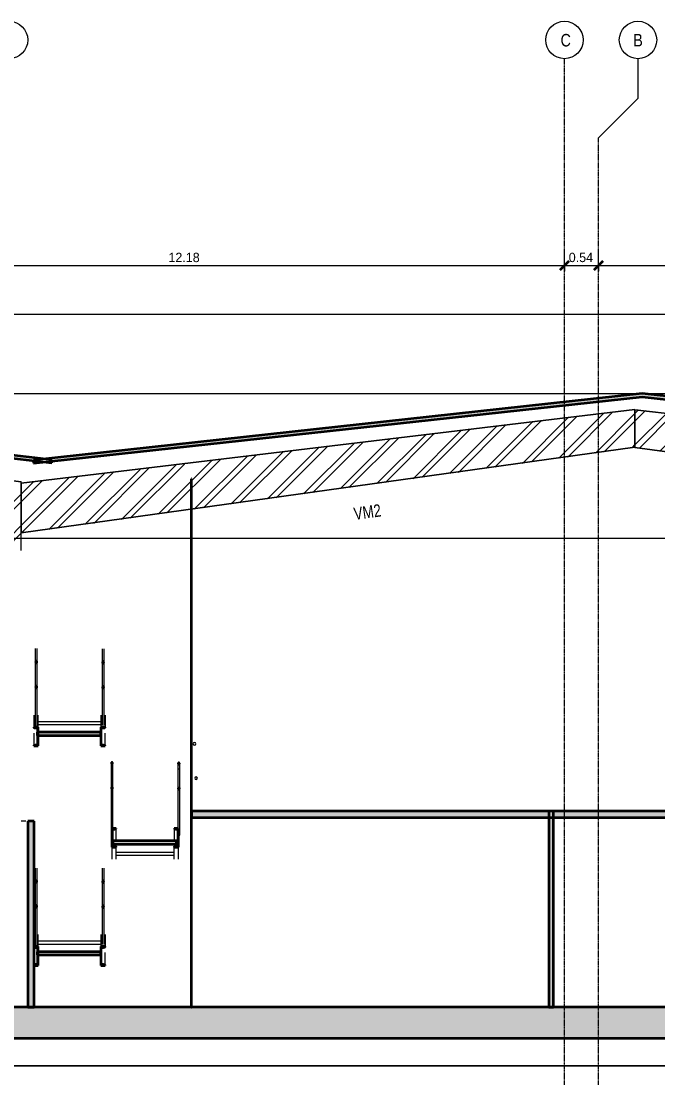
# Model space of a CAD drawing. Header units: centimetres. Extents: x -6751 to 18508, y -134 to 1674.
# Drawn here: x 13405 to 14426, y -30 to 1674 of the extents above; entities that cross this region are included whole.
import ezdxf

# ---------------------------------------------------------------- set-up
doc = ezdxf.new("R2010")
doc.units = ezdxf.units.CM
doc.linetypes.add('Centre', pattern=[3.175, 0.635, -0.475, 1.59, -0.475])
doc.linetypes.add('Grid Line', pattern=[2.2225, 1.27, -0.3175, 0.3175, -0.3175])
for name, color, linetype, lineweight in [('A-ANNO-DIMS', 7, 'Continuous', 9), ('A-ANNO-DIMS-100', 7, 'Continuous', 9), ('A-CLNG', 7, 'Continuous', 9), ('A-FLOR', 7, 'Continuous', 9), ('A-FLOR-HRAL', 7, 'Continuous', 9), ('A-FLOR-LEVL', 7, 'Continuous', 9), ('A-FLOR-PATT', 7, 'Continuous', 35), ('A-ROOF', 7, 'Continuous', 9), ('A-ROOF-PATT', 7, 'Continuous', 35), ('A-WALL', 7, 'Continuous', 9), ('A-WALL-PATT', 7, 'Continuous', 35), ('C-BLDG-PADS', 7, 'Continuous', 9), ('S-BEAM', 7, 'Continuous', 9), ('S-BEAM-IDEN', 7, 'Continuous', 18), ('S-GRID', 7, 'Continuous', 9), ('S-GRID-IDEN', 7, 'Continuous', 9), ('S-STRS', 7, 'Continuous', 9)]:
    doc.layers.add(name, color=color, linetype=linetype, lineweight=lineweight)
doc.styles.add('Century Gothic_1', font='GOTHIC.TTF', dxfattribs={"height": 15})
doc.styles.add('Century Gothic_2', font='GOTHIC.TTF', dxfattribs={"width": 0.8, "height": 20})
doc.styles.add('Saira Condensed', font='SairaCondensed-Regular.ttf', dxfattribs={"height": 20})
doc.dimstyles.new('FCA_N_Cotas_E100', dxfattribs={"dimscale": 30.48, "dimtxt": 15.662524, "dimasz": 0.492126, "dimexe": 0.656168, "dimexo": 0.656168, "dimgap": 0.032808, "dimtad": 1, "dimlfac": 0.01, "dimrnd": 0.01, "dimzin": 0, "dimdsep": 46, "dimtxsty": 'Century Gothic_1', "dimblk1": 'OBLIQUE', "dimblk2": 'OBLIQUE', "dimsah": 1, "dimcen": 0.09, "dimdle": 0.656168, "dimadec": 3, "dimazin": 2, "dimtfac": 1, "dimtdec": 4, "dimtix": 1, "dimtmove": 0, "dimatfit": 3, "dimfxl": 1, "dimtvp": 1, "dimtolj": 1, "dimtzin": 0, "dimarcsym": 2})
pattern_1 = [(45, (15607.318, 0), (-25.14472, 25.14472), []), (45, (15607.318, 38.1), (-25.14472, 25.14472), [])]

# ---------------------------------------------------------------- blocks, each defined once
blk = doc.blocks.new('Railing - 50mm-V6-Elevación Eje 19')
at = {"layer": 'A-FLOR-HRAL', "color": 254, "true_color": 0xcccccc}
for p, q in [((-819, 513.9), (-819, 462.9)), ((-819, 513.9), (-814, 513.9)), ((-814, 407.9), (-814, 513.9)), ((-819, 458.9), (-819, 407.9))]:
    blk.add_line(p, q, dxfattribs=at)
blk = doc.blocks.new('Railing - Railing-1570653-Elevación Eje 19')
at = {"layer": 'A-FLOR-HRAL', "color": 254, "true_color": 0xcccccc}
for centre, start, end in [((-1924, 515.9), 0, 180), ((-1924, 515.9), 180, 0), ((-816.5, 515.9), 0, 180), ((-816.5, 515.9), 180, 0), ((-1921.5, 460.9), 0, 180), ((-1921.5, 460.9), 180, 0), ((-819, 460.9), 0, 180), ((-819, 460.9), 180, 0)]:
    blk.add_arc(centre, 2, start, end, dxfattribs=at)
blk.add_blockref('Railing - 50mm-V6-Elevación Eje 19', (0, 0))
blk = doc.blocks.new('PQ_RVR_ARQ-01_ZZ_ZZ_MO_T_A_rvt-3-Elevación Eje 19')
at = {"layer": 'A-FLOR', "true_color": 0xeaeaea}
blk.add_hatch(color=254, dxfattribs=at).paths.add_polyline_path([(-930.1, 397.9), (-819, 397.9), (-819, 407.9), (-1929, 407.9), (-1929, 397.9), (-1332.9, 397.9)])
at = {"layer": 'A-ROOF-PATT', "lineweight": 9, "true_color": 0xeaeaea}
for points in [[(-2152.9, 966.1), (-2152.9, 971.2), (-4147.4, 1201.9), (-6109.6, 974.5), (-6109.6, 969.5), (-4147.4, 1196.9), (-2201.9, 971.8)], [(-247.9, 964), (-247.9, 969.1), (-1206.2, 1077.3), (-2182.3, 970.5), (-2182.3, 965.5), (-1206.2, 1072.3), (-281.8, 967.9)]]:
    blk.add_hatch(color=254, dxfattribs=at).paths.add_polyline_path(points)
at = {"layer": 'A-WALL', "true_color": 0xeaeaea}
blk.add_hatch(color=254, dxfattribs=at).paths.add_polyline_path([(-1355.8, 94), (-1348.3, 94), (-1348.3, 407.9), (-1355.8, 407.9)])
at = {"layer": 'A-WALL-PATT', "lineweight": 9, "true_color": 0xeaeaea}
for points in [[(-1929, 94), (-1929, 891.5), (-1929.5, 891.4), (-1929.5, 94)], [(-2189, 94), (-2181.3, 94), (-2181.4, 160.8), (-2181.8, 160.8), (-2181.7, 180.5), (-2181.5, 180.7), (-2181.3, 180.8), (-2181.4, 190.1), (-2181.8, 190.8), (-2181.8, 210.1), (-2181.3, 210.1), (-2181.3, 391.9), (-2191.3, 391.9), (-2191.3, 94)]]:
    blk.add_hatch(color=254, dxfattribs=at).paths.add_polyline_path(points)
at = {"layer": 'A-FLOR', "color": 254, "lineweight": 35, "true_color": 0xcccccc}
for p, q in [((-819, 407.9), (-1929, 407.9)), ((-1929, 407.9), (-1929, 397.9)), ((-1929, 397.9), (-819, 397.9)), ((-270.8, 94), (-5586.7, 94)), ((-5836.9, 44), (-270.8, 44))]:
    blk.add_line(p, q, dxfattribs=at)
at = {"layer": 'A-ROOF', "color": 254, "lineweight": 35, "true_color": 0xcccccc}
for p, q in [((-2152.9, 971.2), (-4147.4, 1201.9)), ((-4147.4, 1196.9), (-2152.9, 966.1)), ((-1206.2, 1077.3), (-2182.3, 970.5)), ((-247.9, 969.1), (-1206.2, 1077.3)), ((-2182.3, 965.5), (-1206.2, 1072.3)), ((-1206.2, 1072.3), (-247.9, 964)), ((-2182.3, 970.5), (-2182.3, 965.5)), ((-2152.9, 966.1), (-2152.9, 971.2))]:
    blk.add_line(p, q, dxfattribs=at)
at = {"layer": 'A-WALL', "color": 254, "lineweight": 35, "true_color": 0xcccccc}
for p, q in [((-1929.5, 940.7), (-1929.5, 94)), ((-1929, 940.7), (-1929.5, 940.7)), ((-1929, 94), (-1929, 940.7)), ((-1355.8, 407.9), (-1355.8, 94)), ((-1348.3, 407.9), (-1355.8, 407.9)), ((-1348.3, 94), (-1348.3, 407.9)), ((-2181.3, 391.9), (-2191.3, 391.9)), ((-2191.3, 391.9), (-2191.3, 94)), ((-2181.3, 94), (-2181.3, 391.9)), ((-2191.3, 94), (-2181.3, 94)), ((-1929.5, 94), (-1929, 94)), ((-1355.8, 94), (-1348.3, 94))]:
    blk.add_line(p, q, dxfattribs=at)
at = {"layer": 'C-BLDG-PADS', "color": 254, "lineweight": 18, "true_color": 0xdadada}
blk.add_line((-270.8, 0), (-5936.9, 0), dxfattribs=at)
at = {"layer": 'A-FLOR-HRAL', "color": 254, "lineweight": 9, "true_color": 0xcccccc}
blk.add_blockref('Railing - Railing-1570653-Elevación Eje 19', (0, 0), dxfattribs=at)
blk = doc.blocks.new('Stairs 1 - Stairs 1-1777977-Elevación Eje 19')
at = {"layer": 'S-STRS', "true_color": 0x9a9a9a}
for points in [[(-2176.4, 160.8), (-2174.9, 160.8), (-2174.9, 190.9), (-2181.8, 190.9), (-2181.8, 190.6), (-2181.4, 190.1), (-2176.4, 189.1), (-2176.1, 188.8), (-2175.9, 188.2), (-2175.8, 187.9), (-2175.9, 163.5), (-2176.1, 163), (-2176.5, 162.6), (-2176.8, 162.5), (-2181.4, 161.6), (-2181.8, 161), (-2181.8, 160.8)], [(-2067.5, 160.8), (-2067.5, 161.1), (-2068, 161.6), (-2072.8, 162.6), (-2073.3, 163), (-2073.5, 163.5), (-2073.5, 163.8), (-2073.5, 188.2), (-2073.3, 188.8), (-2072.8, 189.1), (-2072.6, 189.2), (-2068, 190.1), (-2067.5, 190.8), (-2067.5, 190.9), (-2074.5, 190.9), (-2074.5, 160.8)], [(-2074.3, 177.5), (-2074.3, 182.7), (-2176.4, 182.7), (-2176.4, 177.5), (-2088.3, 177.5)]]:
    blk.add_hatch(color=253, dxfattribs=at).paths.add_polyline_path(points)
at = {"layer": 'S-STRS'}
for p, q in [((-2181.8, 210.1), (-2181.8, 190.9)), ((-2174.9, 190.9), (-2174.9, 210.1)), ((-2074.5, 210.1), (-2074.5, 190.9)), ((-2067.5, 210.1), (-2067.5, 190.9)), ((-2174.9, 200.2), (-2074.5, 200.2)), ((-2174.9, 195), (-2074.5, 195)), ((-2181.8, 181.5), (-2181.8, 161)), ((-2067.5, 161), (-2067.5, 181.5))]:
    blk.add_line(p, q, dxfattribs=at)
at = {"layer": 'S-STRS', "lineweight": 35}
for p, q in [((-2174.9, 190.9), (-2181.8, 190.9)), ((-2181.8, 190.9), (-2181.8, 190.8)), ((-2181.4, 190.1), (-2176.8, 189.2)), ((-2175.8, 187.9), (-2175.8, 163.8)), ((-2174.9, 160.8), (-2174.9, 190.9)), ((-2067.5, 190.9), (-2074.5, 190.9)), ((-2074.5, 190.9), (-2074.5, 160.8)), ((-2073.5, 163.8), (-2073.5, 187.9)), ((-2072.6, 189.2), (-2068, 190.1)), ((-2067.5, 190.8), (-2067.5, 190.9)), ((-2074.3, 182.7), (-2176.4, 182.7)), ((-2176.4, 182.7), (-2176.4, 177.5)), ((-2176.4, 177.5), (-2074.3, 177.5)), ((-2074.3, 177.5), (-2074.3, 182.7)), ((-2181.8, 161), (-2181.8, 160.8)), ((-2181.8, 160.8), (-2174.9, 160.8)), ((-2176.8, 162.5), (-2181.4, 161.6)), ((-2074.5, 160.8), (-2067.5, 160.8)), ((-2068, 161.6), (-2072.6, 162.5)), ((-2067.5, 160.8), (-2067.5, 161))]:
    blk.add_line(p, q, dxfattribs=at)
at = {"layer": 'S-STRS', "lineweight": 35, "flags": 128}
for points in [[(-2181.8, 190.8), (-2181.8, 190.6), (-2181.8, 190.5), (-2181.7, 190.3), (-2181.6, 190.2), (-2181.5, 190.2), (-2181.4, 190.1)], [(-2176.8, 189.2), (-2176.5, 189.1), (-2176.3, 189), (-2176.1, 188.8), (-2175.9, 188.5), (-2175.9, 188.2), (-2175.8, 187.9)], [(-2073.5, 187.9), (-2073.5, 188.2), (-2073.4, 188.5), (-2073.3, 188.8), (-2073.1, 189), (-2072.8, 189.1), (-2072.6, 189.2)], [(-2068, 190.1), (-2067.9, 190.2), (-2067.7, 190.2), (-2067.7, 190.3), (-2067.6, 190.5), (-2067.5, 190.6), (-2067.5, 190.8)], [(-2181.4, 161.6), (-2181.5, 161.6), (-2181.6, 161.5), (-2181.7, 161.4), (-2181.8, 161.3), (-2181.8, 161.1), (-2181.8, 161)], [(-2175.8, 163.8), (-2175.9, 163.5), (-2175.9, 163.2), (-2176.1, 163), (-2176.3, 162.8), (-2176.5, 162.6), (-2176.8, 162.5)], [(-2072.6, 162.5), (-2072.8, 162.6), (-2073.1, 162.8), (-2073.3, 163), (-2073.4, 163.2), (-2073.5, 163.5), (-2073.5, 163.8)], [(-2067.5, 161), (-2067.5, 161.1), (-2067.6, 161.3), (-2067.7, 161.4), (-2067.7, 161.5), (-2067.9, 161.6), (-2068, 161.6)]]:
    blk.add_lwpolyline(points, dxfattribs=at)
blk = doc.blocks.new('Railings 22 - Railings 22-1779186-Elevación Eje 19')
at = {"layer": 'A-FLOR-HRAL', "color": 8, "true_color": 0x808080}
for p, q in [((-2179.4, 316.8), (-2179.4, 295.3)), ((-2176.4, 295.3), (-2176.4, 316.8)), ((-2179.4, 295.3), (-2179.4, 258.2)), ((-2176.4, 258.2), (-2176.4, 295.3)), ((-2179.4, 261.8), (-2179.4, 255.3)), ((-2176.4, 255.3), (-2176.4, 261.8)), ((-2179.4, 255.3), (-2179.4, 193.8)), ((-2176.4, 193.8), (-2176.4, 255.3))]:
    blk.add_line(p, q, dxfattribs=at)
at = {"layer": 'A-FLOR-HRAL', "lineweight": 25, "flags": 128}
for points in [[(-2177.9, 297.1), (-2178.2, 297), (-2178.6, 296.9), (-2178.8, 296.7), (-2179.1, 296.4), (-2179.3, 296.1), (-2179.4, 295.7), (-2179.4, 295.3), (-2179.4, 294.9), (-2179.3, 294.5), (-2179.1, 294.2), (-2178.8, 293.9), (-2178.6, 293.7), (-2178.2, 293.6), (-2177.9, 293.5)], [(-2177.9, 293.5), (-2177.6, 293.6), (-2177.2, 293.7), (-2177, 293.9), (-2176.7, 294.2), (-2176.5, 294.5), (-2176.4, 294.9), (-2176.4, 295.3), (-2176.4, 295.7), (-2176.5, 296.1), (-2176.7, 296.4), (-2177, 296.7), (-2177.2, 296.9), (-2177.6, 297), (-2177.9, 297.1)], [(-2177.9, 257.1), (-2178.2, 257.1), (-2178.6, 257), (-2178.8, 256.7), (-2179.1, 256.5), (-2179.3, 256.1), (-2179.4, 255.7), (-2179.4, 255.3), (-2179.4, 254.9), (-2179.3, 254.6), (-2179.1, 254.2), (-2178.8, 254), (-2178.6, 253.7), (-2178.2, 253.6), (-2177.9, 253.6)], [(-2177.9, 253.6), (-2177.6, 253.6), (-2177.2, 253.7), (-2177, 254), (-2176.7, 254.2), (-2176.5, 254.6), (-2176.4, 254.9), (-2176.4, 255.3), (-2176.4, 255.7), (-2176.5, 256.1), (-2176.7, 256.5), (-2177, 256.7), (-2177.2, 257), (-2177.6, 257.1), (-2177.9, 257.1)]]:
    blk.add_lwpolyline(points, dxfattribs=at)
blk = doc.blocks.new('Railings 23 - Railings 22-1779581-Elevación Eje 19')
at = {"layer": 'A-FLOR-HRAL', "color": 8, "true_color": 0x808080}
for p, q in [((-2072.1, 316.5), (-2072.1, 294.9)), ((-2069.1, 294.9), (-2069.1, 316.5)), ((-2072.1, 294.9), (-2072.1, 258.2)), ((-2069.1, 258.2), (-2069.1, 294.9)), ((-2072.1, 261.8), (-2072.1, 255)), ((-2069.1, 255), (-2069.1, 261.8)), ((-2072.1, 255), (-2072.1, 194.2)), ((-2069.1, 194.2), (-2069.1, 255))]:
    blk.add_line(p, q, dxfattribs=at)
at = {"layer": 'A-FLOR-HRAL', "lineweight": 25}
for p, q in [((-2072, 295.7), (-2072.1, 295.3)), ((-2071.8, 296), (-2072, 295.7)), ((-2071.6, 296.3), (-2071.8, 296)), ((-2071.3, 296.5), (-2071.6, 296.3)), ((-2071, 296.7), (-2071.3, 296.5)), ((-2070.6, 296.7), (-2071, 296.7)), ((-2070.3, 296.7), (-2070.6, 296.7)), ((-2070, 296.5), (-2070.3, 296.7)), ((-2069.7, 296.3), (-2070, 296.5)), ((-2069.5, 296), (-2069.7, 296.3)), ((-2069.3, 295.7), (-2069.5, 296)), ((-2069.2, 295.3), (-2069.3, 295.7)), ((-2072, 255.7), (-2072.1, 255.4)), ((-2071.8, 256.1), (-2072, 255.7)), ((-2071.6, 256.4), (-2071.8, 256.1)), ((-2071.3, 256.6), (-2071.6, 256.4)), ((-2071, 256.7), (-2071.3, 256.6)), ((-2070.6, 256.8), (-2071, 256.7)), ((-2070.3, 256.7), (-2070.6, 256.8)), ((-2070, 256.6), (-2070.3, 256.7)), ((-2069.7, 256.4), (-2070, 256.6)), ((-2069.5, 256.1), (-2069.7, 256.4)), ((-2069.3, 255.7), (-2069.5, 256.1)), ((-2069.2, 255.4), (-2069.3, 255.7))]:
    blk.add_line(p, q, dxfattribs=at)
at = {"layer": 'A-FLOR-HRAL', "lineweight": 25, "flags": 128}
for points in [[(-2072.1, 295.3), (-2072.1, 294.9), (-2072.1, 294.5), (-2072, 294.2), (-2071.8, 293.8), (-2071.6, 293.5), (-2071.3, 293.3), (-2071, 293.2), (-2070.6, 293.1)], [(-2070.6, 293.1), (-2070.3, 293.2), (-2070, 293.3), (-2069.7, 293.5), (-2069.5, 293.8), (-2069.3, 294.2), (-2069.2, 294.5), (-2069.1, 294.9), (-2069.2, 295.3)], [(-2072.1, 255.4), (-2072.1, 255), (-2072.1, 254.6), (-2072, 254.2), (-2071.8, 253.9), (-2071.6, 253.6), (-2071.3, 253.4), (-2071, 253.2), (-2070.6, 253.2)], [(-2070.6, 253.2), (-2070.3, 253.2), (-2070, 253.4), (-2069.7, 253.6), (-2069.5, 253.9), (-2069.3, 254.2), (-2069.2, 254.6), (-2069.1, 255), (-2069.2, 255.4)]]:
    blk.add_lwpolyline(points, dxfattribs=at)
blk = doc.blocks.new('Stairs 2 - Stairs 1-1781852-Elevación Eje 19')
at = {"layer": 'S-STRS', "true_color": 0x9a9a9a}
for points in [[(-2176.4, 512.5), (-2174.9, 512.5), (-2174.9, 542.6), (-2181.8, 542.6), (-2181.8, 542.3), (-2181.4, 541.8), (-2176.4, 540.8), (-2176.1, 540.5), (-2175.9, 539.9), (-2175.8, 539.6), (-2175.9, 515.2), (-2176.1, 514.7), (-2176.5, 514.3), (-2176.8, 514.2), (-2181.4, 513.3), (-2181.8, 512.7), (-2181.8, 512.5)], [(-2138.7, 529.2), (-2074.3, 529.2), (-2074.3, 534.4), (-2176.4, 534.4), (-2176.4, 529.2), (-2163.8, 529.2)], [(-2067.5, 512.5), (-2067.5, 512.8), (-2068, 513.3), (-2072.8, 514.3), (-2073.3, 514.7), (-2073.5, 515.2), (-2073.5, 515.5), (-2073.5, 539.9), (-2073.3, 540.5), (-2072.8, 540.8), (-2072.3, 541), (-2068, 541.8), (-2067.5, 542.5), (-2067.5, 542.6), (-2074.5, 542.6), (-2074.5, 512.5)]]:
    blk.add_hatch(color=253, dxfattribs=at).paths.add_polyline_path(points)
at = {"layer": 'S-STRS'}
for p, q in [((-2181.8, 561.8), (-2181.8, 542.6)), ((-2174.9, 542.6), (-2174.9, 561.8)), ((-2174.9, 551.9), (-2074.5, 551.9)), ((-2174.9, 546.7), (-2074.5, 546.7)), ((-2074.5, 561.8), (-2074.5, 542.6)), ((-2067.5, 561.8), (-2067.5, 542.6)), ((-2181.8, 533.2), (-2181.8, 512.7)), ((-2067.5, 512.7), (-2067.5, 533.2))]:
    blk.add_line(p, q, dxfattribs=at)
at = {"layer": 'S-STRS', "lineweight": 35}
for p, q in [((-2174.9, 542.6), (-2181.8, 542.6)), ((-2181.8, 542.6), (-2181.8, 542.5)), ((-2181.4, 541.8), (-2176.8, 540.9)), ((-2074.3, 534.4), (-2176.4, 534.4)), ((-2176.4, 534.4), (-2176.4, 529.2)), ((-2176.4, 529.2), (-2074.3, 529.2)), ((-2175.8, 539.6), (-2175.8, 515.5)), ((-2174.9, 512.5), (-2174.9, 542.6)), ((-2067.5, 542.6), (-2074.5, 542.6)), ((-2074.5, 542.6), (-2074.5, 512.5)), ((-2074.3, 529.2), (-2074.3, 534.4)), ((-2073.5, 515.5), (-2073.5, 539.6)), ((-2072.6, 540.9), (-2068, 541.8)), ((-2067.5, 542.5), (-2067.5, 542.6)), ((-2181.8, 512.7), (-2181.8, 512.5)), ((-2181.8, 512.5), (-2174.9, 512.5)), ((-2176.8, 514.2), (-2181.4, 513.3)), ((-2074.5, 512.5), (-2067.5, 512.5)), ((-2068, 513.3), (-2072.6, 514.2)), ((-2067.5, 512.5), (-2067.5, 512.7))]:
    blk.add_line(p, q, dxfattribs=at)
at = {"layer": 'S-STRS', "lineweight": 35, "flags": 128}
for points in [[(-2181.8, 542.5), (-2181.8, 542.3), (-2181.8, 542.2), (-2181.7, 542), (-2181.6, 541.9), (-2181.5, 541.9), (-2181.4, 541.8)], [(-2176.8, 540.9), (-2176.5, 540.8), (-2176.3, 540.7), (-2176.1, 540.5), (-2175.9, 540.2), (-2175.9, 539.9), (-2175.8, 539.6)], [(-2073.5, 539.6), (-2073.5, 539.9), (-2073.4, 540.2), (-2073.3, 540.5), (-2073.1, 540.7), (-2072.8, 540.8), (-2072.6, 540.9)], [(-2068, 541.8), (-2067.9, 541.9), (-2067.7, 541.9), (-2067.7, 542), (-2067.6, 542.2), (-2067.5, 542.3), (-2067.5, 542.5)], [(-2181.4, 513.3), (-2181.5, 513.3), (-2181.6, 513.2), (-2181.7, 513.1), (-2181.8, 513), (-2181.8, 512.8), (-2181.8, 512.7)], [(-2175.8, 515.5), (-2175.9, 515.2), (-2175.9, 514.9), (-2176.1, 514.7), (-2176.3, 514.5), (-2176.5, 514.3), (-2176.8, 514.2)], [(-2072.6, 514.2), (-2072.8, 514.3), (-2073.1, 514.5), (-2073.3, 514.7), (-2073.4, 514.9), (-2073.5, 515.2), (-2073.5, 515.5)], [(-2067.5, 512.7), (-2067.5, 512.8), (-2067.6, 513), (-2067.7, 513.1), (-2067.7, 513.2), (-2067.9, 513.3), (-2068, 513.3)]]:
    blk.add_lwpolyline(points, dxfattribs=at)
blk = doc.blocks.new('Railings 26 - Railings 22-1781873-Elevación Eje 19')
at = {"layer": 'A-FLOR-HRAL', "color": 8, "true_color": 0x808080}
for p, q in [((-2179.4, 668.5), (-2179.4, 647)), ((-2176.4, 647), (-2176.4, 668.5)), ((-2179.4, 647), (-2179.4, 609.9)), ((-2176.4, 609.9), (-2176.4, 647)), ((-2179.4, 613.5), (-2179.4, 607.1)), ((-2179.4, 607.1), (-2179.4, 545.5)), ((-2176.4, 607.1), (-2176.4, 613.5)), ((-2176.4, 545.5), (-2176.4, 607.1))]:
    blk.add_line(p, q, dxfattribs=at)
at = {"layer": 'A-FLOR-HRAL', "lineweight": 25, "flags": 128}
for points in [[(-2177.9, 648.8), (-2178.2, 648.7), (-2178.6, 648.6), (-2178.8, 648.4), (-2179.1, 648.1), (-2179.3, 647.8), (-2179.4, 647.4), (-2179.4, 647), (-2179.4, 646.6), (-2179.3, 646.2), (-2179.1, 645.9), (-2178.8, 645.6), (-2178.6, 645.4), (-2178.2, 645.3), (-2177.9, 645.2)], [(-2177.9, 645.2), (-2177.6, 645.3), (-2177.2, 645.4), (-2177, 645.6), (-2176.7, 645.9), (-2176.5, 646.2), (-2176.4, 646.6), (-2176.4, 647), (-2176.4, 647.4), (-2176.5, 647.8), (-2176.7, 648.1), (-2177, 648.4), (-2177.2, 648.6), (-2177.6, 648.7), (-2177.9, 648.8)], [(-2177.9, 608.8), (-2178.2, 608.8), (-2178.6, 608.7), (-2178.8, 608.4), (-2179.1, 608.2), (-2179.3, 607.8), (-2179.4, 607.4), (-2179.4, 607.1), (-2179.4, 606.7), (-2179.3, 606.3), (-2179.1, 605.9), (-2178.8, 605.7), (-2178.6, 605.4), (-2178.2, 605.3), (-2177.9, 605.3)], [(-2177.9, 605.3), (-2177.6, 605.3), (-2177.2, 605.4), (-2177, 605.7), (-2176.7, 605.9), (-2176.5, 606.3), (-2176.4, 606.7), (-2176.4, 607.1), (-2176.4, 607.4), (-2176.5, 607.8), (-2176.7, 608.2), (-2177, 608.4), (-2177.2, 608.7), (-2177.6, 608.8), (-2177.9, 608.8)]]:
    blk.add_lwpolyline(points, dxfattribs=at)
blk = doc.blocks.new('Railings 27 - Railings 22-1781906-Elevación Eje 19')
at = {"layer": 'A-FLOR-HRAL', "color": 8, "true_color": 0x808080}
for p, q in [((-2072.1, 668.2), (-2072.1, 646.6)), ((-2069.1, 646.6), (-2069.1, 668.2)), ((-2072.1, 646.6), (-2072.1, 609.9)), ((-2069.1, 609.9), (-2069.1, 646.6)), ((-2072.1, 613.5), (-2072.1, 606.7)), ((-2072.1, 606.7), (-2072.1, 545.9)), ((-2069.1, 606.7), (-2069.1, 613.5)), ((-2069.1, 545.9), (-2069.1, 606.7))]:
    blk.add_line(p, q, dxfattribs=at)
at = {"layer": 'A-FLOR-HRAL', "lineweight": 25}
for p, q in [((-2071.8, 647.7), (-2072, 647.4)), ((-2071.6, 648), (-2071.8, 647.7)), ((-2071.3, 648.2), (-2071.6, 648)), ((-2071, 648.4), (-2071.3, 648.2)), ((-2070.6, 648.4), (-2071, 648.4)), ((-2070.3, 648.4), (-2070.6, 648.4)), ((-2070, 648.2), (-2070.3, 648.4)), ((-2069.7, 648), (-2070, 648.2)), ((-2069.5, 647.7), (-2069.7, 648)), ((-2069.3, 647.4), (-2069.5, 647.7)), ((-2072, 647.4), (-2072.1, 647)), ((-2069.2, 647), (-2069.3, 647.4)), ((-2072, 607.5), (-2072.1, 607.1)), ((-2071.8, 607.8), (-2072, 607.5)), ((-2071.6, 608.1), (-2071.8, 607.8)), ((-2071.3, 608.3), (-2071.6, 608.1)), ((-2071, 608.4), (-2071.3, 608.3)), ((-2070.6, 608.5), (-2071, 608.4)), ((-2070.3, 608.4), (-2070.6, 608.5)), ((-2070, 608.3), (-2070.3, 608.4)), ((-2069.7, 608.1), (-2070, 608.3)), ((-2069.5, 607.8), (-2069.7, 608.1)), ((-2069.3, 607.5), (-2069.5, 607.8)), ((-2069.2, 607.1), (-2069.3, 607.5))]:
    blk.add_line(p, q, dxfattribs=at)
at = {"layer": 'A-FLOR-HRAL', "lineweight": 25, "flags": 128}
for points in [[(-2072.1, 647), (-2072.1, 646.6), (-2072.1, 646.2), (-2072, 645.9), (-2071.8, 645.5), (-2071.6, 645.2), (-2071.3, 645), (-2071, 644.9), (-2070.6, 644.8)], [(-2070.6, 644.8), (-2070.3, 644.9), (-2070, 645), (-2069.7, 645.2), (-2069.5, 645.5), (-2069.3, 645.9), (-2069.2, 646.2), (-2069.1, 646.6), (-2069.2, 647)], [(-2072.1, 607.1), (-2072.1, 606.7), (-2072.1, 606.3), (-2072, 605.9), (-2071.8, 605.6), (-2071.6, 605.3), (-2071.3, 605.1), (-2071, 604.9), (-2070.6, 604.9)], [(-2070.6, 604.9), (-2070.3, 604.9), (-2070, 605.1), (-2069.7, 605.3), (-2069.5, 605.6), (-2069.3, 605.9), (-2069.2, 606.3), (-2069.1, 606.7), (-2069.2, 607.1)]]:
    blk.add_lwpolyline(points, dxfattribs=at)
blk = doc.blocks.new('Stairs 3 - Stairs 1-1782051-Elevación Eje 19')
at = {"layer": 'S-STRS', "true_color": 0x9a9a9a}
for points in [[(-2049.5, 350.2), (-2049.5, 350.5), (-2049.9, 351), (-2054.8, 352), (-2055.2, 352.4), (-2055.4, 352.9), (-2055.5, 353.2), (-2055.4, 377.6), (-2055.2, 378.1), (-2054.8, 378.5), (-2054.5, 378.6), (-2049.9, 379.5), (-2049.5, 380.1), (-2049.5, 380.3), (-2056.4, 380.3), (-2056.4, 350.2)], [(-1956.8, 350.2), (-1949.9, 350.2), (-1949.9, 380.3), (-1956.8, 380.3), (-1956.8, 380), (-1956.4, 379.5), (-1951.5, 378.5), (-1951.1, 378.1), (-1950.9, 377.6), (-1950.9, 377.3), (-1950.9, 352.9), (-1951.1, 352.4), (-1951.5, 352), (-1951.8, 351.9), (-1956.4, 351), (-1956.8, 350.4)], [(-1952.8, 355.2), (-1952.8, 360.4), (-2054.9, 360.4), (-2054.9, 355.2), (-1962.4, 355.2)]]:
    blk.add_hatch(color=253, dxfattribs=at).paths.add_polyline_path(points)
at = {"layer": 'S-STRS', "lineweight": 35}
for p, q in [((-2049.5, 380.3), (-2056.4, 380.3)), ((-2056.4, 380.3), (-2056.4, 350.2)), ((-2055.5, 353.2), (-2055.5, 377.3)), ((-2054.5, 378.6), (-2049.9, 379.5)), ((-2049.6, 379.7), (-2049.5, 379.9)), ((-2049.5, 380.1), (-2049.5, 380.3)), ((-2049.5, 380), (-2049.5, 380.1)), ((-2049.5, 379.9), (-2049.5, 380)), ((-1949.9, 380.3), (-1956.8, 380.3)), ((-1956.8, 380.3), (-1956.8, 380.1)), ((-1956.8, 380.1), (-1956.8, 380)), ((-1956.8, 380), (-1956.8, 379.9)), ((-1956.8, 379.9), (-1956.7, 379.7)), ((-1956.4, 379.5), (-1951.8, 378.6)), ((-1950.9, 377.3), (-1950.9, 353.2)), ((-1949.9, 350.2), (-1949.9, 380.3)), ((-1952.8, 360.4), (-2054.9, 360.4)), ((-2054.9, 360.4), (-2054.9, 355.2)), ((-1952.8, 355.2), (-1952.8, 360.4)), ((-2056.4, 350.2), (-2049.5, 350.2)), ((-2054.9, 355.2), (-1952.8, 355.2)), ((-2049.9, 351), (-2054.5, 351.9)), ((-2049.5, 350.2), (-2049.5, 350.4)), ((-1956.8, 350.4), (-1956.8, 350.2)), ((-1956.8, 350.2), (-1949.9, 350.2)), ((-1951.8, 351.9), (-1956.4, 351))]:
    blk.add_line(p, q, dxfattribs=at)
at = {"layer": 'S-STRS'}
for p, q in [((-2049.5, 360.4), (-2049.5, 380.1)), ((-1956.8, 380.1), (-1956.8, 360.4)), ((-2056.4, 350.2), (-2056.4, 331)), ((-2049.5, 331), (-2049.5, 350.2)), ((-2049.5, 342.2), (-1956.8, 342.2)), ((-1956.8, 331), (-1956.8, 350.2)), ((-1949.9, 331), (-1949.9, 350.2)), ((-1956.8, 337), (-2049.5, 337))]:
    blk.add_line(p, q, dxfattribs=at)
at = {"layer": 'S-STRS', "lineweight": 35, "flags": 128}
for points in [[(-2055.5, 377.3), (-2055.4, 377.6), (-2055.3, 377.9), (-2055.2, 378.1), (-2055, 378.4), (-2054.8, 378.5), (-2054.5, 378.6)], [(-2049.9, 379.5), (-2049.8, 379.5), (-2049.7, 379.6), (-2049.6, 379.7)], [(-1956.7, 379.7), (-1956.6, 379.6), (-1956.5, 379.5), (-1956.4, 379.5)], [(-1951.8, 378.6), (-1951.5, 378.5), (-1951.3, 378.4), (-1951.1, 378.1), (-1951, 377.9), (-1950.9, 377.6), (-1950.9, 377.3)], [(-2054.5, 351.9), (-2054.8, 352), (-2055, 352.2), (-2055.2, 352.4), (-2055.3, 352.6), (-2055.4, 352.9), (-2055.5, 353.2)], [(-2049.5, 350.4), (-2049.5, 350.5), (-2049.5, 350.7), (-2049.6, 350.8), (-2049.7, 350.9), (-2049.8, 351), (-2049.9, 351)], [(-1956.4, 351), (-1956.5, 351), (-1956.6, 350.9), (-1956.7, 350.8), (-1956.8, 350.7), (-1956.8, 350.5), (-1956.8, 350.4)], [(-1950.9, 353.2), (-1950.9, 352.9), (-1951, 352.6), (-1951.1, 352.4), (-1951.3, 352.2), (-1951.5, 352), (-1951.8, 351.9)]]:
    blk.add_lwpolyline(points, dxfattribs=at)
blk = doc.blocks.new('Railings 30 - Railings 22-1782072-Elevación Eje 19')
at = {"layer": 'A-FLOR-HRAL', "color": 8, "true_color": 0x808080}
for p, q in [((-2057.9, 484.7), (-2057.9, 474.8)), ((-2054.9, 474.8), (-2054.9, 484.7)), ((-2057.9, 475.5), (-2057.9, 444.8)), ((-2056.4, 475.5), (-2057.9, 475.5)), ((-2054.9, 475.5), (-2056.4, 475.5)), ((-2054.9, 444.8), (-2054.9, 475.5)), ((-2057.9, 444.8), (-2057.9, 434.9)), ((-2054.9, 434.9), (-2054.9, 444.8)), ((-2057.9, 438.4), (-2057.9, 369.6)), ((-2054.9, 380.3), (-2054.9, 438.4)), ((-2057.9, 369.6), (-2056.4, 369.6)), ((-2055.5, 369.6), (-2054.9, 369.6)), ((-2054.9, 369.6), (-2054.9, 372.1))]:
    blk.add_line(p, q, dxfattribs=at)
at = {"layer": 'A-FLOR-HRAL', "lineweight": 25}
for p, q in [((-2057.8, 484.3), (-2057.7, 484)), ((-2057.7, 484), (-2057.6, 483.6)), ((-2057.6, 483.6), (-2057.3, 483.3)), ((-2057.3, 483.3), (-2057, 483.1)), ((-2057, 483.1), (-2056.7, 483)), ((-2056.7, 483), (-2056.4, 482.9)), ((-2056.4, 482.9), (-2056.1, 483)), ((-2056.1, 483), (-2055.7, 483.1)), ((-2055.7, 483.1), (-2055.5, 483.3)), ((-2055.5, 483.3), (-2055.2, 483.6)), ((-2055.2, 483.6), (-2055, 484)), ((-2055, 484), (-2054.9, 484.3)), ((-2057.8, 444.4), (-2057.7, 444)), ((-2057.7, 444), (-2057.6, 443.7)), ((-2057.6, 443.7), (-2057.3, 443.4)), ((-2057.3, 443.4), (-2057, 443.2)), ((-2057, 443.2), (-2056.7, 443)), ((-2056.1, 443), (-2055.7, 443.2)), ((-2055.7, 443.2), (-2055.5, 443.4)), ((-2055.5, 443.4), (-2055.2, 443.7)), ((-2055.2, 443.7), (-2055, 444)), ((-2055, 444), (-2054.9, 444.4)), ((-2056.7, 443), (-2056.4, 443)), ((-2056.4, 443), (-2056.1, 443))]:
    blk.add_line(p, q, dxfattribs=at)
at = {"layer": 'A-FLOR-HRAL', "lineweight": 25, "flags": 128}
for points in [[(-2056.4, 486.5), (-2056.7, 486.5), (-2057, 486.3), (-2057.3, 486.1), (-2057.6, 485.8), (-2057.7, 485.5), (-2057.8, 485.1), (-2057.9, 484.7), (-2057.8, 484.3)], [(-2054.9, 484.3), (-2054.9, 484.7), (-2054.9, 485.1), (-2055, 485.5), (-2055.2, 485.8), (-2055.5, 486.1), (-2055.7, 486.3), (-2056.1, 486.5), (-2056.4, 486.5)], [(-2056.4, 446.6), (-2056.7, 446.5), (-2057, 446.4), (-2057.3, 446.2), (-2057.6, 445.9), (-2057.7, 445.5), (-2057.8, 445.2), (-2057.9, 444.8), (-2057.8, 444.4)], [(-2054.9, 444.4), (-2054.9, 444.8), (-2054.9, 445.2), (-2055, 445.5), (-2055.2, 445.9), (-2055.5, 446.2), (-2055.7, 446.4), (-2056.1, 446.5), (-2056.4, 446.6)]]:
    blk.add_lwpolyline(points, dxfattribs=at)
blk = doc.blocks.new('Railings 31 - Railings 22-1782105-Elevación Eje 19')
at = {"layer": 'A-FLOR-HRAL', "color": 8, "true_color": 0x808080}
for p, q in [((-1950.6, 484.4), (-1950.6, 474.8)), ((-1947.6, 474.8), (-1947.6, 484.4)), ((-1950.6, 475.5), (-1950.6, 444.4)), ((-1949.1, 475.5), (-1950.6, 475.5)), ((-1947.6, 475.5), (-1949.1, 475.5)), ((-1947.6, 444.4), (-1947.6, 475.5)), ((-1950.6, 444.4), (-1950.6, 434.9)), ((-1947.6, 434.9), (-1947.6, 444.4)), ((-1950.6, 438.4), (-1950.6, 380.3)), ((-1947.6, 369.6), (-1947.6, 438.4)), ((-1949.9, 369.6), (-1949.1, 369.6)), ((-1949.1, 369.6), (-1947.6, 369.6))]:
    blk.add_line(p, q, dxfattribs=at)
at = {"layer": 'A-FLOR-HRAL', "lineweight": 25}
for p, q in [((-1950.6, 484), (-1950.5, 483.6)), ((-1950.5, 483.6), (-1950.3, 483.2)), ((-1950.3, 483.2), (-1950.1, 483)), ((-1950.1, 483), (-1949.8, 482.7)), ((-1949.8, 482.7), (-1949.5, 482.6)), ((-1949.5, 482.6), (-1949.1, 482.6)), ((-1949.1, 482.6), (-1948.8, 482.6)), ((-1948.8, 482.6), (-1948.5, 482.7)), ((-1948.5, 482.7), (-1948.2, 483)), ((-1948.2, 483), (-1947.9, 483.2)), ((-1947.9, 483.2), (-1947.8, 483.6)), ((-1947.8, 483.6), (-1947.7, 484)), ((-1950.6, 444), (-1950.5, 443.6)), ((-1950.5, 443.6), (-1950.3, 443.3)), ((-1950.3, 443.3), (-1950.1, 443)), ((-1948.2, 443), (-1947.9, 443.3)), ((-1947.9, 443.3), (-1947.8, 443.6)), ((-1947.8, 443.6), (-1947.7, 444)), ((-1950.1, 443), (-1949.8, 442.8)), ((-1949.8, 442.8), (-1949.5, 442.7)), ((-1949.5, 442.7), (-1949.1, 442.6)), ((-1949.1, 442.6), (-1948.8, 442.7)), ((-1948.8, 442.7), (-1948.5, 442.8)), ((-1948.5, 442.8), (-1948.2, 443))]:
    blk.add_line(p, q, dxfattribs=at)
at = {"layer": 'A-FLOR-HRAL', "lineweight": 25, "flags": 128}
for points in [[(-1949.1, 486.1), (-1949.5, 486.1), (-1949.8, 486), (-1950.1, 485.7), (-1950.3, 485.5), (-1950.5, 485.1), (-1950.6, 484.7), (-1950.6, 484.4), (-1950.6, 484)], [(-1947.7, 484), (-1947.6, 484.4), (-1947.7, 484.7), (-1947.8, 485.1), (-1947.9, 485.5), (-1948.2, 485.7), (-1948.5, 486), (-1948.8, 486.1), (-1949.1, 486.1)], [(-1949.1, 446.2), (-1949.5, 446.1), (-1949.8, 446), (-1950.1, 445.8), (-1950.3, 445.5), (-1950.5, 445.2), (-1950.6, 444.8), (-1950.6, 444.4), (-1950.6, 444)], [(-1947.7, 444), (-1947.6, 444.4), (-1947.7, 444.8), (-1947.8, 445.2), (-1947.9, 445.5), (-1948.2, 445.8), (-1948.5, 446), (-1948.8, 446.1), (-1949.1, 446.2)]]:
    blk.add_lwpolyline(points, dxfattribs=at)
blk = doc.blocks.new('Grid - 3mm-1819951-Elevación Eje 19')
at = {"layer": 'S-GRID-IDEN', "color": 253, "true_color": 0xaaaaaa}
blk.add_circle((-1330.8, 1644), 30, dxfattribs=at)
blk = doc.blocks.new('DIMBLOCK45-Elevación Eje 19')
at = {"layer": 'A-ANNO-DIMS-100'}
for p, q in [((13058.7, 1282.7), (13058.7, 1302.7)), ((14276.5, 1282.7), (14276.5, 1302.7)), ((13058.7, 1282.7), (14276.5, 1282.7)), ((13058.7, 1282.7), (13058.7, 1273.3)), ((14276.5, 1282.7), (14276.5, 1273.3))]:
    blk.add_line(p, q, dxfattribs=at)
at = {"layer": 'A-ANNO-DIMS-100', "lineweight": 35}
for p, q in [((13058.7, 1282.7), (13051.2, 1275.2)), ((13058.7, 1282.7), (13066.2, 1290.2)), ((14276.5, 1282.7), (14269, 1275.2)), ((14276.5, 1282.7), (14284, 1290.2))]:
    blk.add_line(p, q, dxfattribs=at)
at = {"layer": 'A-ANNO-DIMS-100', "color": 0, "insert": (13641.4, 1303), "char_height": 15, "width": 62.948, "attachment_point": 1, "line_spacing_factor": 0.984502, "style": 'Century Gothic_1'}
blk.add_mtext('12.18', dxfattribs=at)
blk = doc.blocks.new('_Oblique')
at = {"color": 0, "linetype": 'ByBlock', "lineweight": -2}
blk.add_line((-0.5, -0.5), (0.5, 0.5), dxfattribs=at)
blk = doc.blocks.new('DIMBLOCK46-Elevación Eje 19')
at = {"layer": 'A-ANNO-DIMS-100'}
for p, q in [((14276.5, 1282.7), (14276.5, 1302.7)), ((14331, 1282.7), (14331, 1302.7)), ((14276.5, 1282.7), (14331, 1282.7)), ((14276.5, 1282.7), (14276.5, 1273.3)), ((14331, 1282.7), (14331, 1273.3))]:
    blk.add_line(p, q, dxfattribs=at)
at = {"layer": 'A-ANNO-DIMS-100', "lineweight": 35}
for p, q in [((14276.5, 1282.7), (14269, 1275.2)), ((14276.5, 1282.7), (14284, 1290.2)), ((14331, 1282.7), (14323.5, 1275.2)), ((14331, 1282.7), (14338.5, 1290.2))]:
    blk.add_line(p, q, dxfattribs=at)
at = {"layer": 'A-ANNO-DIMS-100', "color": 0, "insert": (14283.4, 1303), "char_height": 15, "width": 48.927, "attachment_point": 1, "line_spacing_factor": 0.984502, "style": 'Century Gothic_1'}
blk.add_mtext('0.54', dxfattribs=at)
blk = doc.blocks.new('DIMBLOCK47-Elevación Eje 19')
at = {"layer": 'A-ANNO-DIMS-100'}
for p, q in [((14331, 1282.7), (14331, 1302.7)), ((15292, 1282.7), (15292, 1302.7)), ((14331, 1282.7), (15292, 1282.7)), ((14331, 1282.7), (14331, 1273.3)), ((15292, 1282.7), (15292, 1273.3))]:
    blk.add_line(p, q, dxfattribs=at)
at = {"layer": 'A-ANNO-DIMS-100', "lineweight": 35}
for p, q in [((14331, 1282.7), (14323.5, 1275.2)), ((14331, 1282.7), (14338.5, 1290.2)), ((15292, 1282.7), (15284.5, 1275.2)), ((15292, 1282.7), (15299.5, 1290.2))]:
    blk.add_line(p, q, dxfattribs=at)
at = {"layer": 'A-ANNO-DIMS-100', "color": 0, "insert": (14791.1, 1303), "char_height": 15, "width": 48.927, "attachment_point": 1, "line_spacing_factor": 0.984502, "style": 'Century Gothic_1'}
blk.add_mtext('9.61', dxfattribs=at)

msp = doc.modelspace()

# ---------------------------------------------------------------- hatches: boundary and pattern name
at = {"layer": 'A-FLOR-PATT', "lineweight": 9, "true_color": 0x9a9a9a}
msp.add_hatch(color=253, dxfattribs=at).paths.add_polyline_path([(15325.5, 44), (15354.351, 44), (15354.351, 94), (9723.586, 94), (9723.586, 44), (15284.06, 44)])
at = {"layer": 'S-BEAM', "true_color": 0xc0c0c0}
h = msp.add_hatch(dxfattribs=at)
h.set_pattern_fill('FP_6', color=9, style=0, pattern_type=2)
h.set_pattern_definition(pattern_1)
h.paths.add_polyline_path([(13405.465, 935.89), (13405.465, 936.476), (11488.645, 1164.841), (11488.645, 1164.255), (12662.92, 1024.355)])
h = msp.add_hatch(dxfattribs=at)
h.set_pattern_fill('FP_6', color=9, style=0, pattern_type=2)
h.set_pattern_definition(pattern_1)
h.paths.add_polyline_path([(13405.465, 826.436), (13405.465, 935.89), (11488.645, 1164.255), (11488.645, 1094.603), (13405.382, 826.447)])
h = msp.add_hatch(dxfattribs=at)
h.set_pattern_fill('FP_6', color=9, style=0, pattern_type=2)
h.set_pattern_definition(pattern_1)
h.paths.add_polyline_path([(13405.465, 932.922), (14389.603, 1051.337), (14389.603, 1051.923), (13405.465, 933.508)])
h = msp.add_hatch(dxfattribs=at)
h.set_pattern_fill('FP_6', color=9, style=0, pattern_type=2)
h.set_pattern_definition(pattern_1)
h.paths.add_polyline_path([(13405.465, 853.898), (14389.603, 991.581), (14389.603, 1051.337), (13405.465, 932.922)])
h = msp.add_hatch(dxfattribs=at)
h.set_pattern_fill('FP_6', color=9, style=0, pattern_type=2)
h.set_pattern_definition(pattern_1)
h.paths.add_polyline_path([(15325.5, 939.71), (15325.5, 940.297), (14389.603, 1051.941), (14389.603, 1051.355), (15080.103, 968.984)])
h = msp.add_hatch(dxfattribs=at)
h.set_pattern_fill('FP_6', color=9, style=0, pattern_type=2)
h.set_pattern_definition(pattern_1)
h.paths.add_polyline_path([(15325.5, 860.647), (15325.5, 939.71), (14389.603, 1051.337), (14389.603, 991.581), (15282.404, 866.676)])
h = msp.add_hatch(dxfattribs=at)
h.set_pattern_fill('FP_6', color=9, style=0, pattern_type=2)
h.set_pattern_definition(pattern_1)
h.paths.add_polyline_path([(13405.465, 853.31), (14389.603, 990.994), (14389.603, 991.581), (13405.465, 853.898)])
h = msp.add_hatch(dxfattribs=at)
h.set_pattern_fill('FP_6', color=9, style=0, pattern_type=2)
h.set_pattern_definition(pattern_1)
h.paths.add_polyline_path([(15325.5, 860.059), (15325.5, 860.647), (14389.603, 991.581), (14389.603, 990.994), (15080.103, 894.391)])

# ---------------------------------------------------------------- linework, layer by layer
at = {"layer": 'A-CLNG', "color": 8, "lineweight": 18, "true_color": 0x808080}
msp.add_line((13412.691, 391.859), (13405.382, 391.859), dxfattribs=at)
at = {"layer": 'A-FLOR', "lineweight": 35}
for p, q in [((15281.822, 94), (13405.382, 94)), ((9770.399, 44), (15354.351, 44))]:
    msp.add_line(p, q, dxfattribs=at)
at = {"layer": 'A-FLOR-LEVL', "color": 253, "linetype": 'Centre', "true_color": 0xaaaaaa}
for p, q in [((9184.192, 1204.505), (16141.591, 1204.505)), ((9184.192, 1077.508), (16141.591, 1077.508)), ((16141.591, 845.103), (9184.192, 845.103)), ((9184.192, 94), (16141.591, 94)), ((9184.192, 0), (16141.591, 0))]:
    msp.add_line(p, q, dxfattribs=at)
at = {"layer": 'S-BEAM'}
for p, q in [((11488.645, 1164.841), (13405.465, 936.476)), ((11488.645, 1164.255), (13405.465, 935.89)), ((14389.603, 1051.923), (13405.465, 933.508)), ((14389.603, 1051.337), (13405.465, 932.922)), ((14389.603, 1051.355), (14389.603, 1051.941)), ((14389.603, 1051.941), (15325.5, 940.297)), ((14389.603, 1051.923), (14389.603, 1051.337)), ((14389.603, 1051.355), (15325.5, 939.71)), ((14389.603, 1051.337), (14389.603, 991.581)), ((14389.603, 991.581), (14389.603, 1051.337)), ((14389.603, 991.581), (13405.465, 853.898)), ((14389.603, 990.994), (13405.465, 853.31)), ((14389.603, 991.581), (14389.603, 990.994)), ((14389.603, 990.994), (14389.603, 991.581)), ((14389.603, 991.581), (15325.5, 860.647)), ((14389.603, 990.994), (15325.5, 860.059)), ((13405.465, 935.89), (13405.465, 936.476)), ((13405.465, 933.508), (13405.465, 935.89)), ((13405.465, 933.508), (13405.465, 932.922)), ((13405.465, 853.898), (13405.465, 932.922)), ((13405.465, 932.922), (13405.465, 853.898)), ((13405.465, 853.898), (13405.465, 853.31)), ((13405.465, 826.436), (13405.465, 853.31)), ((13405.465, 825.848), (13405.465, 826.436))]:
    msp.add_line(p, q, dxfattribs=at)
at = {"layer": 'S-GRID', "color": 253, "linetype": 'Grid Line', "true_color": 0xaaaaaa}
for p, q in [((14276.544, -30.48), (14276.544, 1614.009)), ((14331, -30.48), (14331, 1487.009))]:
    msp.add_line(p, q, dxfattribs=at)
at = {"layer": 'S-GRID', "color": 253, "true_color": 0xaaaaaa}
for p, q in [((14394.5, 1550.509), (14394.5, 1614.009)), ((14331, 1487.009), (14394.5, 1550.509))]:
    msp.add_line(p, q, dxfattribs=at)

# ---------------------------------------------------------------- block references
at = {"lineweight": 5}
msp.add_blockref('PQ_RVR_ARQ-01_ZZ_ZZ_MO_T_A_rvt-3-Elevación Eje 19', (15607.318, 0), dxfattribs=at)
at = {"layer": 'A-FLOR-HRAL', "color": 8, "true_color": 0x808080}
for name in ['Railings 26 - Railings 22-1781873-Elevación Eje 19', 'Railings 27 - Railings 22-1781906-Elevación Eje 19', 'Railings 30 - Railings 22-1782072-Elevación Eje 19', 'Railings 31 - Railings 22-1782105-Elevación Eje 19', 'Railings 22 - Railings 22-1779186-Elevación Eje 19', 'Railings 23 - Railings 22-1779581-Elevación Eje 19']:
    msp.add_blockref(name, (15607.318, 0), dxfattribs=at)
at = {"layer": 'S-GRID-IDEN', "color": 253, "true_color": 0xaaaaaa}
for p in [(14716.715, 0), (15607.318, 0), (15725.273, 0)]:
    msp.add_blockref('Grid - 3mm-1819951-Elevación Eje 19', p, dxfattribs=at)
at = {"layer": 'S-STRS'}
for name in ['Stairs 2 - Stairs 1-1781852-Elevación Eje 19', 'Stairs 3 - Stairs 1-1782051-Elevación Eje 19', 'Stairs 1 - Stairs 1-1777977-Elevación Eje 19']:
    msp.add_blockref(name, (15607.318, 0), dxfattribs=at)

# ---------------------------------------------------------------- texts
at = {"layer": 'S-BEAM-IDEN', "lineweight": 9, "insert": (13937.346, 894.311), "char_height": 20, "width": 60.2869, "attachment_point": 1, "rotation": 7.964134, "style": 'Century Gothic_2'}
msp.add_mtext('VM2', dxfattribs=at)
at = {"layer": 'S-GRID-IDEN', "color": 253, "true_color": 0xaaaaaa, "char_height": 20, "attachment_point": 1, "style": 'Saira Condensed'}
for s, insert, width in [('C', (14270.271, 1653.689), 14.43037), ('B', (14386.927, 1653.689), 17.63712)]:
    msp.add_mtext(s, dxfattribs=dict(at, insert=insert, width=width))

# ---------------------------------------------------------------- dimensions: what is measured, and where the dimension line sits
at = {"layer": 'A-ANNO-DIMS'}
for base, p1, p2, override, picture, middle in [((14276.544, 1282.733), (13058.655, 1293.34), (14276.544, 1293.34), {"dimpost": '<>', "dimfxl": 1217.889225}, 'DIMBLOCK45-Elevación Eje 19', (13667.6, 1291.611)), ((14331, 1282.733), (14276.544, 1293.34), (14331, 1293.34), {"dimpost": '<>', "dimfxl": 54.455862}, 'DIMBLOCK46-Elevación Eje 19', (14303.772, 1291.611)), ((15291.982, 1282.733), (14331, 1293.34), (15291.982, 1293.34), {"dimpost": '<>', "dimfxl": 960.981847}, 'DIMBLOCK47-Elevación Eje 19', (14811.491, 1291.611))]:
    dim = msp.add_linear_dim(base=base, p1=p1, p2=p2, dimstyle='FCA_N_Cotas_E100', override=override, dxfattribs=at)
    dim.commit()
    dim.dimension.update_dxf_attribs({"geometry": picture, "text_midpoint": middle})

doc.saveas('drawing.dxf')
